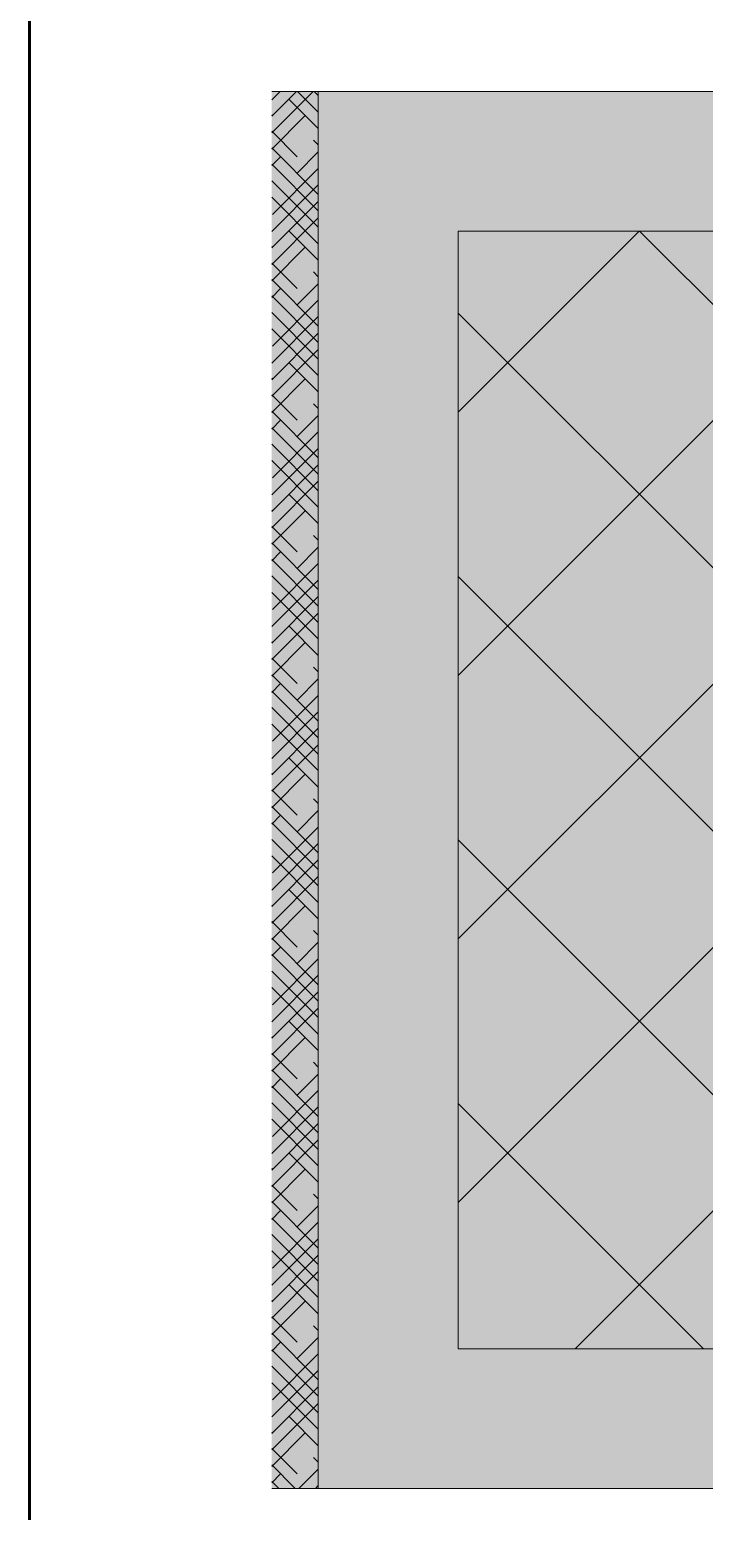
# Model space of a CAD drawing. Header units: feet. Extents: x 109753 to 150441, y 47761 to 75080.
# Drawn here: x 126571.2 to 126598.7, y 49877.6 to 49938.2 of the extents above; entities that cross this region are included whole.
import ezdxf

# ---------------------------------------------------------------- set-up
doc = ezdxf.new("R2010")
doc.units = ezdxf.units.FT
doc.header["$LTSCALE"] = 50
doc.header["$MEASUREMENT"] = 0
doc.layers.add('A-Furniture', color=175, linetype='Continuous', lineweight=0)
doc.layers.add('WALL', color=1, linetype='Continuous', lineweight=60)

# ---------------------------------------------------------------- blocks, each defined once
blk = doc.blocks.new('A$Ceeee3198')
at = {"true_color": 0xffffff}
h = blk.add_hatch(color=7, dxfattribs=at)
h.dxf.hatch_style = 1
h.paths.add_polyline_path([(-50.282, 39.2), (-50.282, 96.35), (50.282, 96.35), (50.282, 39.2)])
for p, q in [((-50.282, 96.35), (50.282, 96.35)), ((48.493, 96.35), (48.377, 96.233)), ((49.167, 96.35), (48.377, 95.56)), ((48.377, 39.2), (48.377, 96.35)), ((49.321, 96.35), (50.282, 95.388)), ((50.282, 96.118), (49.917, 95.753)), ((49.994, 96.35), (50.282, 96.062)), ((48.377, 95.273), (48.57, 95.08)), ((50.282, 95.444), (48.907, 94.069)), ((49.244, 95.753), (50.282, 94.715)), ((50.282, 94.771), (48.377, 92.866)), ((48.377, 94.599), (49.58, 93.396)), ((50.282, 94.097), (48.377, 92.192)), ((50.254, 94.069), (50.282, 94.041)), ((48.377, 93.926), (50.282, 92.021)), ((50.282, 93.424), (48.377, 91.519)), ((48.377, 93.252), (50.282, 91.347)), ((50.254, 92.722), (48.377, 90.845)), ((48.377, 92.579), (50.282, 90.674)), ((48.377, 91.905), (50.282, 90)), ((49.244, 91.038), (48.377, 90.172)), ((42.662, 90.635), (-42.662, 90.635)), ((21.845, 90.635), (42.662, 69.818)), ((37.875, 90.635), (25.381, 78.14)), ((32.621, 90.635), (42.662, 80.594)), ((42.662, 44.915), (42.662, 90.635)), ((49.244, 90.365), (50.282, 89.327)), ((50.282, 90.73), (49.917, 90.365)), ((48.377, 89.885), (48.57, 89.691)), ((50.282, 90.056), (48.907, 88.681)), ((50.282, 89.383), (48.377, 87.478)), ((48.377, 89.211), (49.58, 88.008)), ((50.282, 88.709), (48.377, 86.804)), ((48.377, 88.538), (50.282, 86.633)), ((50.254, 88.681), (50.282, 88.653)), ((50.282, 88.036), (48.377, 86.131)), ((48.377, 87.864), (50.282, 85.959)), ((50.254, 87.334), (48.377, 85.457)), ((48.377, 87.19), (50.282, 85.285)), ((48.377, 86.517), (50.282, 84.612)), ((49.244, 85.65), (48.377, 84.784)), ((49.244, 84.977), (50.282, 83.938)), ((50.282, 85.342), (49.917, 84.977)), ((42.662, 84.645), (29.327, 71.31)), ((48.377, 84.496), (48.57, 84.303)), ((50.282, 84.668), (48.907, 83.293)), ((50.282, 83.995), (48.377, 82.09)), ((48.377, 83.823), (49.58, 82.619)), ((50.282, 83.321), (48.377, 81.416)), ((48.377, 83.149), (50.282, 81.244)), ((50.254, 83.293), (50.282, 83.265)), ((50.282, 82.648), (48.377, 80.743)), ((48.377, 82.476), (50.282, 80.571)), ((50.254, 81.946), (48.377, 80.069)), ((48.377, 81.802), (50.282, 79.897)), ((48.377, 81.129), (50.282, 79.224)), ((49.244, 80.262), (48.377, 79.395)), ((49.244, 79.589), (50.282, 78.55)), ((50.282, 79.953), (49.917, 79.589)), ((48.377, 79.108), (48.57, 78.915)), ((50.282, 79.28), (48.907, 77.905)), ((50.282, 78.606), (48.377, 76.701)), ((48.377, 78.435), (49.58, 77.231)), ((50.282, 77.933), (48.377, 76.028)), ((48.377, 77.761), (50.282, 75.856)), ((50.254, 77.905), (50.282, 77.877)), ((50.282, 77.259), (48.377, 75.354)), ((48.377, 77.088), (50.282, 75.183)), ((50.254, 76.558), (48.377, 74.681)), ((48.377, 76.414), (50.282, 74.509)), ((48.377, 75.741), (50.282, 73.836)), ((49.244, 74.874), (48.377, 74.007)), ((50.282, 74.565), (49.917, 74.2)), ((49.244, 74.2), (50.282, 73.162)), ((42.662, 73.869), (29.327, 60.534)), ((48.377, 73.72), (48.57, 73.527)), ((50.282, 73.892), (48.907, 72.517)), ((50.282, 73.218), (48.377, 71.313)), ((48.377, 73.047), (49.58, 71.843)), ((29.327, 72.377), (42.662, 59.042)), ((50.282, 72.545), (48.377, 70.64)), ((48.377, 72.373), (50.282, 70.468)), ((50.254, 72.517), (50.282, 72.489)), ((50.282, 71.871), (48.377, 69.966)), ((48.377, 71.7), (50.282, 69.795)), ((50.254, 71.17), (48.377, 69.293)), ((48.377, 71.026), (50.282, 69.121)), ((48.377, 70.353), (50.282, 68.448)), ((49.244, 69.486), (48.377, 68.619)), ((50.282, 69.177), (49.917, 68.812)), ((50.282, 68.504), (48.907, 67.129)), ((49.244, 68.812), (50.282, 67.774)), ((48.377, 68.332), (48.57, 68.139)), ((50.282, 67.83), (48.377, 65.925)), ((48.377, 67.658), (49.58, 66.455)), ((50.282, 67.157), (48.377, 65.252)), ((48.377, 66.985), (50.282, 65.08)), ((50.254, 67.129), (50.282, 67.1)), ((50.282, 66.483), (48.377, 64.578)), ((48.377, 66.311), (50.282, 64.406)), ((50.254, 65.781), (48.377, 63.905)), ((48.377, 65.638), (50.282, 63.733)), ((48.377, 64.964), (50.282, 63.059)), ((49.244, 64.098), (48.377, 63.231)), ((50.282, 63.789), (49.917, 63.424)), ((42.662, 63.092), (29.327, 49.757)), ((50.282, 63.115), (48.907, 61.74)), ((49.244, 63.424), (50.282, 62.386)), ((48.377, 62.944), (48.57, 62.751)), ((50.282, 62.442), (48.377, 60.537)), ((48.377, 62.27), (49.58, 61.067)), ((29.327, 61.6), (42.662, 48.265)), ((50.282, 61.768), (48.377, 59.863)), ((48.377, 61.597), (50.282, 59.692)), ((50.254, 61.74), (50.282, 61.712)), ((50.282, 61.095), (48.377, 59.19)), ((48.377, 60.923), (50.282, 59.018)), ((50.254, 60.393), (48.377, 58.516)), ((48.377, 60.25), (50.282, 58.345)), ((48.377, 59.576), (50.282, 57.671)), ((49.244, 58.71), (48.377, 57.843)), ((50.282, 58.401), (49.917, 58.036)), ((50.282, 57.727), (48.907, 56.352)), ((49.244, 58.036), (50.282, 56.998)), ((48.377, 57.556), (48.57, 57.363)), ((50.282, 57.054), (48.377, 55.149)), ((48.377, 56.882), (49.58, 55.679)), ((50.282, 56.38), (48.377, 54.475)), ((48.377, 56.209), (50.282, 54.304)), ((50.254, 56.352), (50.282, 56.324)), ((50.282, 55.707), (48.377, 53.802)), ((48.377, 55.535), (50.282, 53.63)), ((50.254, 55.005), (48.377, 53.128)), ((48.377, 54.862), (50.282, 52.957)), ((48.377, 54.188), (50.282, 52.283)), ((49.244, 53.321), (48.377, 52.455)), ((50.282, 53.013), (49.917, 52.648)), ((42.662, 52.316), (35.261, 44.915)), ((48.377, 52.168), (48.57, 51.974)), ((50.282, 52.339), (48.907, 50.964)), ((49.244, 52.648), (50.282, 51.61)), ((50.282, 51.666), (48.377, 49.761)), ((48.377, 51.494), (49.58, 50.291)), ((50.282, 50.992), (48.377, 49.087)), ((50.254, 50.964), (50.282, 50.936)), ((29.327, 50.824), (35.236, 44.915)), ((48.377, 50.82), (50.282, 48.915)), ((50.282, 50.319), (48.377, 48.414)), ((48.377, 50.147), (50.282, 48.242)), ((50.254, 49.617), (48.377, 47.74)), ((48.377, 49.473), (50.282, 47.568)), ((48.377, 48.8), (50.282, 46.895)), ((49.244, 47.933), (48.377, 47.067)), ((50.282, 47.625), (49.917, 47.26)), ((48.377, 46.779), (48.57, 46.586)), ((50.282, 46.951), (48.907, 45.576)), ((49.244, 47.26), (50.282, 46.221)), ((50.282, 46.277), (48.377, 44.372)), ((48.377, 46.106), (49.58, 44.902)), ((50.282, 45.604), (48.377, 43.699)), ((50.254, 45.576), (50.282, 45.548)), ((29.327, 44.915), (42.662, 44.915)), ((48.377, 45.432), (50.282, 43.527)), ((50.282, 44.93), (48.377, 43.025)), ((48.377, 44.759), (50.282, 42.854)), ((50.254, 44.229), (48.377, 42.352)), ((48.377, 44.085), (50.282, 42.18)), ((48.377, 43.412), (50.282, 41.507)), ((49.244, 42.545), (48.377, 41.678)), ((49.244, 41.872), (50.282, 40.833)), ((50.282, 42.236), (49.917, 41.872)), ((48.377, 41.391), (48.57, 41.198)), ((50.282, 41.563), (48.907, 40.188)), ((48.377, 40.718), (49.58, 39.514)), ((50.282, 40.889), (48.592, 39.2)), ((48.377, 40.044), (49.221, 39.2)), ((50.282, 40.216), (49.266, 39.2)), ((50.254, 40.188), (50.282, 40.16)), ((50.282, 39.542), (49.939, 39.2)), ((29.327, 39.2), (50.282, 39.2)), ((48.377, 39.371), (48.548, 39.2))]:
    blk.add_line(p, q)

msp = doc.modelspace()

# ---------------------------------------------------------------- linework, layer by layer
at = {"layer": 'WALL'}
msp.add_line((126571.155, 49849.688), (126571.155, 49979.747), dxfattribs=at)

# ---------------------------------------------------------------- block references
at = {"layer": 'A-Furniture', "rotation": 180}
msp.add_blockref('A$Ceeee3198', (126631.335, 49974.902), dxfattribs=at)

doc.saveas('drawing.dxf')
